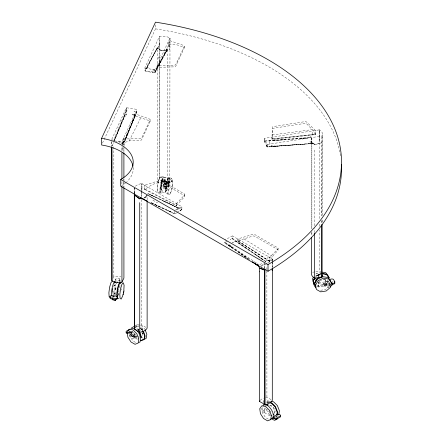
<?xml version="1.0" encoding="UTF-8"?>
<svg xmlns="http://www.w3.org/2000/svg" width="443" height="443" viewBox="0 0 443 443"><rect width="100%" height="100%" fill="white"/><g stroke="black" fill="none" stroke-linecap="round" stroke-linejoin="round"><path stroke-width="0.33" stroke-dasharray="2.21 1.66" d="M123.918 178.762L123.918 181.525L123.902 178.723M123.918 152.547L123.957 146.528M147.131 199.804L147.17 195.247M161.485 183.851L161.49 180.7L161.872 179.869L163.096 179.376L164.58 179.448L165.632 180.057L165.832 182.71L165.278 181.475L164.17 180.977L162.852 181.181L161.878 182.079L161.872 179.869L160.881 189.011L161.557 182.92M314.619 232.658L314.619 228.516M314.619 225.758L314.624 148.51M266.935 146.727L264.333 141.046L264.316 138.548L264.77 138.277L319.303 129.865L319.27 219.512M321.358 272.943A10.455 6.036 0 0 0 319.353 271.271L319.27 229.856M319.27 226.406L319.27 222.956M322.31 222.214L322.31 218.776M322.31 215.331L322.526 133.72A10.455 6.036 0 0 0 319.381 129.893L319.303 129.865M263.773 403.019L263.779 400.522L264.632 399.819M144.728 189.2C145.62 190.451 143.964 186.071 144.745 185.191L144.501 189.128L144.878 189.67M265.794 261.392L232.653 238.489L232.387 235.914L224.917 239.962M237.786 240.87L237.791 238.971L252.698 234.38A1.744 1.008 0 0 1 254.775 234.546L277.562 247.703A1.744 1.008 0 0 1 277.85 248.905L269.831 257.211L269.455 261.52L273.852 254.697L277.805 250.6A1.744 1.008 0 0 0 277.517 249.398L254.769 236.269A1.744 1.008 0 0 0 252.693 236.097L237.786 240.87L238.162 241.424M269.671 261.209L238.4 241.053L238.184 241.363L238.046 239.043M129.594 331.032L129.777 330.799L129.998 334.664L132.429 336.065L137.009 336.691L132.058 336.281L131.466 333.191L132.966 331.12L131.837 332.975L132.429 336.065M262.162 407.571C262.007 408.025 261.896 412.787 264.997 412.605L264.626 412.815L264.034 409.725L265.169 407.876M141.743 191.16L141.699 198.735M141.749 190.473L141.732 183.596A10.455 6.036 0 0 0 135.696 185.999L135.193 186.509M315.35 134.406L315.388 130.403L306.717 122.13A1.744 1.008 0 0 0 304.767 121.675L273.641 126.488A1.744 1.008 0 0 0 272.351 127.446L272.019 137.103L272.329 139.268L272.39 129.157A1.744 1.008 0 0 1 273.68 128.199L304.751 123.392A1.744 1.008 0 0 1 306.7 123.846L312.237 129.616L315.35 134.406L315.1 134.75L315.123 134.301L272.146 138.847M167.692 51.859L167.637 49.417L166.153 50.081L167.631 49.411M141.821 183.59L181.923 206.776L176.054 210.436M122.102 146.849L122.035 150.548L122.107 146.517M122.141 144.662L122.202 141.123L136.782 109.709L136.599 109.343L126.98 107.815L126.211 108.07L111.636 139.556M123.22 142.856L123.287 138.958L140.032 138.753A1.744 1.008 0 0 0 141.694 138.011L150.033 120.042A1.744 1.008 0 0 0 149.241 118.918L134.905 113.757L135.015 115.905L149.197 120.618A1.744 1.008 0 0 1 149.989 121.742L141.666 139.678A1.744 1.008 0 0 1 140.005 140.425L131.887 140.497L129.195 140.924L123.226 143.023L123.287 138.958M147.32 71.085L154.9 72.203L154.939 69.833L155.41 69.573L169.94 38.037A10.455 6.036 0 0 0 163.312 36.226L159.419 36.52L144.839 67.934L144.889 70.332L145.658 71.046L145.315 71.018L144.889 70.332L146.007 68.095L157.287 47.733M154.9 72.203L155.222 71.932L155.26 69.728M157.403 67.414L157.293 65.52L157.702 65.331L174.177 65.193A1.744 1.008 0 0 0 175.832 64.445L184.172 46.476A1.744 1.008 0 0 0 183.38 45.352L169.243 40.474C168.91 42.201 168.694 49.289 169.054 40.346M168.955 44.317L174.055 44.267L176.369 44.649L183.341 47.052A1.744 1.008 0 0 1 184.127 48.176L175.805 66.118A1.744 1.008 0 0 1 174.149 66.865L157.431 67.364L157.453 65.381M176.951 212.297L181.857 209.395L181.863 209.013L178.673 207.44M122.152 143.82L122.058 141.206A10.455 6.036 0 0 1 114.748 140.868M123.968 145.902L124.367 142.181L136.721 112.173L136.787 109.526M268.021 402.316L268.054 400.738L267.422 399.957L266.071 399.597M121.952 150.631L122.03 146.583M122.085 143.881L122.141 141.184M142.84 330.373L142.879 328.468L142.247 327.693L140.896 327.327M169.83 44.959L169.73 49.732L170.001 38.12M272.434 261.735L272.318 267.201L272.406 262.594M272.445 261.054L272.489 259.005L232.387 235.914M272.379 267.273L272.489 261.802M272.506 261.121L272.523 259.033L272.417 261.996M134.877 115.806L134.75 116.227L134.927 113.923M150.044 121.532L150.088 119.831M169.99 38.087L169.735 179.376L167.659 183.618A10.455 6.036 0 0 1 157.769 182.09L157.63 48.547L159.541 43.37L159.419 36.52L159.663 177.798L157.702 182.018M184.188 47.971L184.227 46.266M168.944 186.132L168.44 186.054L169.442 183.889L169.536 180.262L168.8 177.781L164.242 177.139L162.67 178.629L161.274 183.286L160.587 188.762L160.715 191.874L165.361 192.688L166.369 190.523L166.147 188.247L166.562 184.842L167.404 182.029L168.24 181.226L168.744 181.303L169.16 182.92L168.944 186.132L166.873 190.601L166.369 190.523L163.655 185.318L163.877 182.101L163.461 180.489L162.952 180.412L162.116 181.209L161.28 184.022L160.864 187.428L161.08 189.704L161.584 189.781L161.368 187.505L161.784 184.1L162.62 181.287L163.461 180.489M181.857 209.395L181.923 206.776M138.742 331.314L138.604 328.252L138.742 330.783L138.737 329.11M176.502 203.509L176.58 205.535L176.558 203.359L184.576 195.053A1.744 1.008 0 0 0 184.288 193.851L161.501 180.7A1.744 1.008 0 0 0 159.425 180.528L144.745 185.191M184.742 196.16L184.792 194.466M278.021 250.013L278.066 248.318M318.999 276.133L318.91 274.123L317.858 273.514L316.374 273.442M176.452 205.386L184.532 196.747A1.744 1.008 0 0 0 184.244 195.546L161.496 182.416A1.744 1.008 0 0 0 159.414 182.25L152.326 184.532L145.022 189.172L176.508 205.236L176.225 205.591L176.508 205.236M166.247 182.35L165.876 185.44L165.078 186.592L164.929 185.65L167.05 185.977L167.199 186.918L167.997 185.767L168.883 181.564L166.762 181.237L166.247 182.35L168.368 182.682M115.728 283.969L115.468 289.124L114.333 294.567M172.615 180.711L172.355 185.861L171.219 191.31L169.741 194.505L166.031 193.547C165.245 188.729 166.396 183.823 167.908 179.26L169.298 177.859L171.873 178.258C173.772 183.579 172.499 189.693 169.741 194.505L168.606 193.945L168.351 189.897L169.093 184.255L170.483 179.659L171.873 178.258M166.762 181.237L166.031 186.641L165.289 188.391L164.663 188.436L164.414 186.758L163.655 185.318L164.602 183.324L169.442 183.889M168.883 181.564L168.152 186.968L167.41 188.718L164.663 188.436M264.405 141.284L264.958 141.505L264.543 140.619L264.499 138.366M114.632 289.788L114.848 286.577L114.432 284.96L114.936 285.037L115.352 286.654L115.136 289.866L114.632 289.788L113.076 293.139M161.08 189.704L163.151 185.24L163.367 182.023L162.952 180.412M168.44 186.054L168.656 182.843L168.24 181.226M121.26 290.021L121.354 288.67M129.063 331.087L129.766 336.099L132.867 340.888L136.339 342.893M114.815 294.96L114.964 293.31L116.066 292.707M123.979 143.997L123.99 144.645M165.46 184.465L165.737 183.563L166.009 183.801L165.272 189.46L165.361 192.688M123.154 143.006L134.849 115.667M157.331 67.391L169.143 44.45L157.293 67.319M276.46 417.19L276.626 415.949L277.567 416.492M181.708 209.55L181.331 209.755L181.691 209.068M266.337 145.37L267.566 147.032L312.963 143.399L271.581 146.456L303.97 144.185M224.817 242.537L224.972 242.393A0.626 0.41 68.1 0 0 225.243 243.107L224.817 242.542L224.778 240.71M264.848 141.167L310.576 137.723L311.296 137.928L311.102 140.774M112.173 296.251L115.584 297.048M327.759 279.832L327.521 281.017L323.285 284.677L317.758 285.53L316.551 284.86M328.568 280.724L328.208 282.507L323.977 286.161L318.451 287.02L316.634 286.012M262.433 411.043L265.756 409L268.497 410.583M141.594 337.317L142.186 334.914M274.311 413.253L274.754 411.453L273.619 408.285L271.326 405.96L269.039 405.638L271.697 405.744L273.99 408.075L275.125 411.237L274.677 413.037M272.019 137.103L271.825 139.085L272.329 139.44L315.355 134.617M232.653 238.489C232.619 239.945 231.024 238.212 232.381 238.179M328.966 281.565L325.217 282.141L325.732 279.555M325.217 282.141L326.026 279.273M319.187 281.277L317.947 283.476L318.894 286.388L326.629 285.192L327.311 282.03L325.76 279.76L323.252 279.345M326.629 285.192L327.311 282.03M269.676 261.337L238.041 240.942M113.762 286.964L114.1 285.84L114.936 285.037M119.051 287.784L119.383 286.66M144.689 189.399L176.203 205.757L176.58 205.535M237.969 241.142L269.615 261.525M159.541 177.964L158.151 182.566L157.409 188.203L157.669 192.251L161.374 193.209C163.617 188.303 165.339 182.267 163.506 176.962L160.931 176.569C157.082 180.578 156.96 186.985 157.669 192.251M329.758 285.851L330.124 284.655M134.711 116.359L134.794 115.95M161.878 182.079L163.024 178.507L161.861 182.101M322.521 134.788L322.017 135.962L267.6 144.385L266.83 144.125L264.316 138.548M168.8 44.887L168.883 44.477M157.653 48.586L159.541 43.37L159.63 177.837M134.279 338.23L134.965 336.409L136.516 335.512L135.835 337.333L134.279 338.23L132.579 338.546L130.541 337.228L128.991 334.803L128.548 332.244L130.098 331.347L131.51 332.167L131.682 333.607L132.529 335.035L133.697 335.86L134.7 335.728L135.121 334.703L136.051 335.24M125.147 113.043L126.399 110.169L126.36 107.915M131.25 124.943L135.176 115.008L131.372 114.743L135.176 115.008L125.175 140.149L128.536 131.77M126.249 110.551L126.416 110.888L114.294 140.531L125.613 113.53L114.322 140.625L124.278 116.719L126.903 113.884L125.147 116.841M128.548 332.244L129.96 333.064L130.131 334.504L130.978 335.932L132.147 336.752L133.149 336.625L133.564 335.6L135.121 334.703L129.888 334.415M135.464 114.931L124.339 141.987L136.721 112.173M114.001 139.484L126.122 110.18M136.095 113.031L136.721 111.553M123.254 142.973L135.054 115.922M155.62 71.09L155.382 71.605L155.51 71.329M146.522 196.221L146.998 195.191M154.629 72.215L155.211 72.298L167.327 49.494L156.008 70.121L152.182 69.9L156.008 70.121L162.991 57.524M102.466 143.133L155.504 28.845L155.504 24.16M112.987 278.331L113.962 276.471A10.455 6.036 0 0 1 120.95 276.847M163.927 180.428L164.309 179.609L165.51 179.11L171.02 179.963L171.635 180.738L171.253 182.472L168.899 182.97L164.541 182.117L163.927 181.342L163.927 180.428L164.541 181.204L165.532 181.541L168.899 182.062L171.253 181.564L171.635 180.738M163.927 181.342L164.309 180.517L166.662 180.019L170.029 180.539L171.02 180.877L171.635 181.652M158.799 192.81C161.152 187.904 162.581 181.868 160.931 176.569M160.698 191.703L161.584 189.781M166.369 190.523L164.414 186.758L164.929 185.65M166.784 188.762L166.535 187.084L167.05 185.977L164.857 183.219M167.166 194.106C169.514 189.2 170.943 183.164 169.298 177.859M142.879 328.468L142.618 330.489L142.491 329.299L141.273 329.797M115.136 289.866C114.815 289.207 116.985 287.285 116.144 287.85M112.611 297.912L113.131 296.799L115.252 297.126M113.098 297.231L113.84 295.636M117.844 295.077L118.347 295.154L119.123 293.476M268.054 400.738L267.666 401.568L266.448 402.061M126.111 112.046L126.238 111.774L126 112.278M264.333 141.046L264.543 140.619M310.194 137.74L313.65 130.718M129.195 140.924L140.769 117.816M155.211 72.298L155.222 71.932M147.159 194.831L145.57 196.936L143.936 198.032M148.244 67.076L146.445 68.643L157.343 47.944L160.815 50.076L163.412 50.485L166.474 49.932M146.445 68.643L157.254 48.115L145.055 70.725M155.305 72.115L156.473 69.712L156.301 70.027M164.874 54.101L166.457 51.2M156.008 70.121L167.426 49.5M265.961 261.819L265.667 261.614L268.436 256.663M319.32 281.571L318.08 283.769L318.894 286.388M265.252 408.125L264.405 409.515L264.997 412.605M111.686 141.865L111.791 146.245L113.901 143.006L113.895 142.436M111.791 146.245L113.901 143.006M138.554 330.157L139.13 329.321M135.187 327.554L137.214 324.675L141.012 325.273L144.817 329.066M267.223 403.257L267.899 402.299L269.781 401.214L271.05 401.413M268.768 402.654L269.781 401.214M157.918 58.576L160.333 55.187M129.865 334.437L133.182 332.46L135.381 333.729M315.709 276.781L316.136 276.05L321.347 273.636L316.219 276.216M132.784 331.469L128.752 333.795M163.506 176.962L162.116 178.363L160.726 182.965L159.984 188.602L160.244 192.65L161.374 193.209M168.8 177.781L167.404 179.182L166.009 183.801L165.715 183.762M146.55 195.895L145.055 197.296M330.041 283.105L328.883 284.229L327.288 284.622L325.921 284.124M330.611 284.328L329.454 285.453L327.859 285.846L326.485 285.347L325.35 282.944L323.434 283.238L324.94 286.538L327.266 287.479L328.933 287.13M168.744 181.303L167.908 182.106L167.066 184.919L166.657 188.325L166.873 190.601M113.591 285.763L114.432 284.96M267.517 402.515L266.83 402.881L267.301 402.643M329.287 286.256L325.527 289.506L320.001 290.359M167.759 183.585L167.725 53.93M165.765 180.916L164.907 181.619L163.473 181.84L162.121 181.48L161.49 180.7M119.948 279.638L119.089 280.341L117.65 280.563L116.304 280.197L115.673 279.422L116.06 278.592L117.279 278.093L118.763 278.171L119.815 278.78L119.975 281.626M319.043 274.981L318.185 275.684L316.745 275.911L315.394 275.546M315.1 134.822L315.61 134.412L315.388 130.403M163.893 201.233L178.385 208.099L175.616 210.076L178.385 208.099L148.316 193.724L181.597 209.473M181.63 209.794L178.978 211.593M140.669 328.479L142.574 330.384L139.628 327.521M259.764 264.704L261.641 263.607M265.163 264.715L266.836 263.746M137.214 324.675L135.325 325.766L139.13 326.358M132.213 331.131L129.749 332.555L127.285 332.804M129.96 333.064L131.51 332.167M133.149 336.625L134.7 335.728M260.888 265.706L262.788 264.609M269.394 260.938L272.545 259.066A10.455 6.036 0 0 1 268.375 262.605L267.494 262.893M261.187 266.42L264.953 264.249M275.075 416.841L276.626 415.949M278.232 415.285L274.959 416.83M144.141 197.755L145.57 196.936M263.474 264.216L264.36 263.707M159.663 177.798L159.779 177.748A10.455 6.036 0 0 1 169.675 179.282L169.735 179.376M118.264 291.511L119.366 290.907M112.843 292.059L113.059 294.335L116.487 292.474M113.059 294.335L114.964 293.31L114.449 294.412L115.512 294.578M144.363 198.076L146.34 197.035M147.574 193.79L148.1 193.774M176.735 212.85L174.692 213.797M319.63 281.023L322.764 279.533L325.893 280.054L327.443 282.324M321.347 273.636L317.099 275.618L318.395 275.452L319.054 275.972L318.91 274.123L318.96 276.061M315.903 273.99L320.522 271.858M316.02 275.745L321.214 273.342M167.72 50.186L165.942 50.928L167.858 50.125L167.725 49.727M150.725 202.385L174.027 213.493L174.896 213.482A0.626 0.415 68 0 1 174.498 213.808L151.473 202.994M115.318 295.21L116.57 294.739M136.571 112.456C136.117 112.926 136.178 111.271 136.732 111.769M269.433 261.586L269.798 261.47L269.781 257.377M314.491 144.734L321.9 142.679L322.017 135.962L321.856 215.68L321.9 142.679L314.491 144.734L314.021 143.776L312.177 143.322L314.021 143.776M329.476 285.68L326.696 286.25L324.37 285.314L324.94 286.538M157.42 67.231L157.675 67.181M135.835 337.333L134.129 337.649L132.097 336.331L130.541 333.906L130.098 331.347M269.311 146.744L269.726 146.677L268.358 146.899M126.399 110.169C127.257 109.958 127.086 111.835 126.416 110.888M312.642 272.246L315.244 271.841M315.892 271.742L319.259 271.238M318.633 282.85L325.079 281.853M323.434 283.238L324.005 284.467L325.915 284.168L325.35 282.944L330.124 284.207M316.767 286.405L318.761 286.1M318.129 283.454L326.497 284.904L329.996 284.323L325.35 282.944M272.246 134.932L312.237 129.616M271.753 146.262L267.638 146.788M272.268 138.914L315.034 134.39M264.831 140.747L310.355 137.424M273.857 140.558L284.052 139.767M301.284 138.426L307.121 137.978L269.017 140.935L270.003 143.493L269.017 140.935M309.801 143.781L313.279 143.543M271.581 146.456L312.891 143.543M165.776 50.557L160.931 50.391L159.103 49.383L157.52 47.85M145.908 327.344L141.627 324.963A10.455 6.036 0 0 0 139.977 325.317M271.083 399.614L266.797 397.233A10.455 6.036 0 0 0 265.689 397.449M124.106 143.2L121.266 143.017M154.939 69.833L144.833 68.111M129.899 334.554L135.121 334.703M276.443 146.124L271.216 145.885L275.629 146.19M154.762 72.48L150.144 72.054L145.315 71.018M142.231 330.351L142.574 330.384M121.26 143.792L122.434 143.936M137.668 336.78L139.628 337.045L137.618 336.769M136.837 328.889L139.13 329.204M137.042 329.182L138.759 329.42M117.949 141.162L120.596 141.572M119.206 142.729L120.507 142.928M163.151 185.24L163.655 185.318M165.078 186.592L167.199 186.918M164.414 186.758L166.535 187.084M120.225 285.857L119.721 285.779L120.136 287.391M112.6 296.511L115.966 297.031M134.949 325.982L138.759 326.574M267.899 402.299L269.161 402.499M324.005 284.467L326.497 284.904M160.189 50.148L162.797 50.635M314.414 144.252L312.282 143.349L311.18 141.372M113.873 140.569L111.686 139.6M140.891 329.326L141.655 329.664L140.83 328.778M160.211 207.014L150.354 202.468M167.803 210.503L171.38 212.142L168.777 210.846M151.55 202.999L171.38 212.142M150.609 194.953L154.873 196.963M148.366 193.89L178.385 208.099M152.913 200.219L157.581 202.855M225.509 240.82L227.303 241.85M269.433 410.694L271.133 411.68M142.142 337.632L143.239 338.264M133.564 335.6L134.965 336.409M132.058 336.281L137.723 339.548M264.626 412.815L270.291 416.088M268.325 419.095L265.435 417.428L262.339 412.632L261.724 408.252M244.115 238.971L272.534 256.458M311.296 137.928L311.977 138.853L311.54 140.564L311.711 138.432M228.007 244.769L224.989 242.919M225.299 242.487L258.939 264.615M225.083 243.168L247.15 258.07M232.52 238.871L265.667 261.614M246.402 248.501L235.299 240.959L232.475 242.902L235.299 240.959L263.397 260.069L254.033 253.689M311.878 142.867L312.836 143.521M231.877 247.277L229.225 244.619L231.822 247.465L228.295 245.001L249.852 259.886M249.603 259.831L239.309 252.682M228.295 245.001L248.119 258.778M140.553 327.781L142.934 330.151M140.503 330.605L141.422 331.536M164.663 183.297L167.05 185.977M269.676 414.98L266.575 410.185L266.309 408.895M137.103 338.441L134.007 333.651L133.742 331.774M309.939 141.162L310.715 142.624M266.188 145.359L266.426 145.808M265.014 142.801L264.848 142.397M332.206 281.427L332.771 282.656M329.199 282.069L330.14 284.09M268.74 411.17L270.662 415.872M312.282 143.349L311.412 140.209L311.551 229.297M116.044 281.77L116.647 284.323L116.343 282.994M123.686 137.928L124.367 142.181M263.779 400.522L263.906 401.38M157.647 48.171L157.702 48.636M118.126 292.878L118.347 295.154M120.014 282.385L119.815 278.78L119.959 281.704M134.307 193.015L134.19 188.092L134.29 192.827M111.68 141.522L111.78 146.312M134.135 188.031L134.235 192.76M126.681 107.81L126.726 110.235M267.29 144.385L267.312 146.583M266.974 144.28L266.996 146.644M264.798 268.846L264.748 263.474L264.781 268.347M311.822 140.641L311.839 142.762M174.293 211.184L174.298 213.382M321.895 222.569L321.895 219.811L321.856 222.58M311.872 142.724L311.889 228.926M311.889 231.689L311.889 235.133M266.874 267.555L266.874 270.313M266.874 271.005L266.913 397.227M141.699 199.428L141.732 324.963M121.914 181.619L121.919 185.755M311.551 232.747L311.551 236.191M123.902 148.366L123.902 152.508M113.845 146.849L113.845 276.515M267.356 146.987A0.626 0.543 -30.6 0 1 266.874 146.522M260.213 400.417A10.455 6.036 0 0 1 263.613 398.102M135.037 328.147A10.455 6.036 0 0 1 138.438 325.832M155.504 28.845A250.959 144.889 0 0 1 340.556 156.169M133.155 167.509A42.661 24.631 0 0 1 126.859 181.73M126.333 182.211A42.661 24.631 0 0 1 121.952 185.473M115.673 279.422L115.673 280.519L115.673 279.422M123.918 182.211L123.918 187.04L123.902 182.173M318.185 275.684L318.185 276.786L318.185 275.684M319.181 129.86L319.148 141.566L319.181 129.86M141.898 188.635L141.887 190.501L141.932 183.624L141.898 188.635M141.865 191.193L141.826 195.324L141.876 191.188M134.052 111.752L134.666 111.863L134.052 111.752M180.495 210.536L180.03 210.885L180.495 210.536M230.637 239.541L230.194 239.846L230.637 239.541M164.536 185.883L163.511 186.575L164.536 185.883M123.481 144.518L122.517 144.496L123.924 144.556L123.481 144.518M153.018 72.259L152.403 72.215L153.018 72.259"/><path stroke-width="0.66" d="M111.885 280.735L111.824 147.608L111.952 280.807A10.455 6.036 0 0 0 121.842 282.341L123.918 278.099L123.902 187.688M147.131 201.183L147.126 328.136A10.455 6.036 0 0 1 139.883 332.316L134.39 329.227L134.329 193.857M272.362 267.96L272.295 400.406A10.455 6.036 0 0 1 265.052 404.586L259.565 401.491L259.57 271.825M322.282 274.937A10.455 6.036 0 0 1 322 276.98L314.613 278.176L314.619 233.345M123.835 290.42L124.09 285.264L123.348 282.811L121.958 284.212L120.562 288.808L119.826 294.451L120.081 298.499L121.216 299.058L122.7 295.863L123.076 294.047M276.958 414.781L277.157 412.156L275.142 406.923L271.326 403.113L270.058 402.914M139.844 198.901L134.351 194.848L139.611 198.863L140.165 198.065L140.719 198.032L147.558 201.172M112.339 291.981L112.755 288.576M117.788 291.439L118.037 289.395M277.019 414.903L277.523 411.907L275.502 406.691L271.697 402.897L269.798 402.598M278.808 414.415L279.406 410.816L277.384 405.605L273.586 401.812L271.05 401.413M123.331 292.84L123.58 291.627M123.243 294.573L124.046 290.719M276.266 418.679L276.044 419.704L274.494 420.335L272.456 419.305L271.775 418.391M259.565 401.491L259.554 401.413A10.455 6.036 0 0 1 259.842 400.909M332.466 283.852L332.167 285.048L330.046 286.903M101.597 138.31L155.504 22.15A250.959 144.889 0 0 1 268.009 264.554L268.009 271.249L120.717 186.215L120.717 179.52A42.661 24.631 0 0 0 101.597 138.31L101.597 145.005A42.661 24.631 0 0 1 132.983 166.225M117.589 295.614L116.836 297.242L116.742 294.008L117.484 288.349L118.879 283.736L120.274 282.335L120.646 283.575M117.572 298.139L117.19 298.964L114.837 299.457L111.47 298.936L110.479 298.604L109.864 297.829M112.666 298.565L112.777 299.861L115.462 300.498L116.21 299.036M315.106 277.733L313.384 280.541C313.755 282.252 313.362 285.929 315.438 286.61M313.6 277.052L312.564 278.73L313.522 283.182M314.635 277.982L313.256 280.22L313.129 281.421L314.214 284.672M262.981 405.705L263.657 404.747L267.461 405.345C271.188 408.357 274.859 413.629 272.578 418.546L270.103 419.521M115.28 282.097L114.504 283.055L115.285 282.102M131.676 327.859L134.401 326.292M112.411 281.117L111.016 282.518L109.626 287.114L108.884 292.757L109.144 296.804L110.279 297.364M114.986 281.515L113.591 282.916C112.273 286.953 111.16 291.25 111.542 295.525M120.773 282.412L119.383 283.813L117.988 288.41L117.251 294.052L117.506 298.1L118.641 298.66M329.775 279.843L330.633 279.151L332.056 278.929L333.396 279.284L334.88 281.803L334.875 282.468L334.016 283.16L332.593 283.382L331.253 283.027M276.044 419.438L277.595 418.807M318.163 277.911L320.029 277.163M318.179 277.888L320.04 277.146M264.2 404.448L263.917 404.559M144.9 338.961L146.14 338.474L146.838 334.277L145.044 329.642M138.775 342.494L140.016 342.013L140.719 337.815L138.692 332.599L135.364 329.282M130.131 329.027L126.1 331.353L126.238 332.206L127.285 332.804M273.702 417.289L273.087 417.278M140.719 340.794L144.252 339.565L145.044 336.602L144.955 335.368L143.382 331.314M117.223 282.125L117.65 282.163M139.888 198.436L141.577 198.602M140.165 198.065L141.35 198.204M322.471 272.152L325.716 272.65L328.479 276.271M322.51 273.541L326.408 274.139L329.171 277.755M322 273.735L326.557 274.438L329.31 278.077M131.089 328.213L134.257 328.706M314.613 278.176L314.491 278.143A10.455 6.036 0 0 1 311.551 273.431L311.551 237.57M331.253 283.935L332.593 284.29L334.016 284.074L334.875 283.376L334.205 281.255M315.222 286.604L314.901 286.444M140.525 340.739L144.34 338.901L144.59 335.617L142.801 330.965M254.913 263.496L258.579 266.082L259.565 268.115L264.792 270.164L264.914 404.581M259.548 271.786L259.504 268.043L264.792 270.164L264.787 269.178M272.888 418.015L274.056 418.541M140.885 197.788L143.344 198.94M114.898 300.188L115.462 300.498M120.717 179.52L268.009 264.554M127.285 333.717L126.238 333.114L126.1 332.267M258.313 265.861L252.875 262.101M252.759 261.918L253.878 262.682M255.002 263.452L258.363 265.761L254.958 263.408M252.648 261.924L253.784 262.71M315.765 288.011L314.807 283.559L317.57 279.084L322.764 276.687L327.958 277.479L330.722 281.1L330.843 282.269M280.347 415.894L280.485 416.741L279.915 417.323L276.454 419.072L274.987 418.989L273.94 418.391L273.802 417.539M134.307 193.502L134.434 329.26M264.798 268.846L264.853 404.553M321.923 277.047L321.895 224.64L321.856 277.069M121.908 152.652L121.914 178.861M121.919 186.448L121.941 282.307M139.733 202.639L139.744 332.311M123.902 153.195L123.902 177.338M341.403 164.58A250.959 144.889 0 0 1 268.009 271.249M314.619 283.088C314.796 283.836 316.114 278.741 317.498 278.525L316.773 279.073L314.619 283.088M272.279 268.558L272.246 270.618L272.29 268.569M314.94 278.293L314.774 279.5L314.94 278.293M138.831 338.906L138.127 343.098L135.032 344.311L130.984 341.979L127.883 337.184L127.18 332.178L129.201 329.299L133.005 329.897L136.809 333.69L138.831 338.906M271.398 415.44L270.695 419.637L267.594 420.85L263.552 418.513L260.451 413.718L259.748 408.712L261.774 405.838L265.573 406.43L269.377 410.229L271.398 415.44M331.408 282.584L330.45 287.335L326.214 290.996L320.688 291.848L316.452 289.5L315.494 285.048L318.257 280.574L323.451 278.171L328.645 278.968L331.408 282.584M142.873 332.859L142.491 334.033L142.873 332.859M273.901 414.006L273.807 414.294L273.901 414.006M141.339 337.466C140.996 338.136 140.459 332.771 139.168 332.123L139.789 332.903L141.339 337.466M110.246 296.096L109.864 296.915L110.479 297.69L111.47 298.028L115.983 298.543L117.19 298.05L117.572 297.231L116.958 296.456L115.966 296.118L112.6 295.597L110.246 296.096M274.372 416.055L273.802 416.63L273.94 417.478L274.987 418.081L276.454 418.159L280.485 415.833L280.347 414.986L279.306 414.382L277.839 414.305L274.372 416.055M268.126 404.963L264.936 404.199L268.126 404.963M330.522 280.807L330.522 280.807"/></g></svg>
